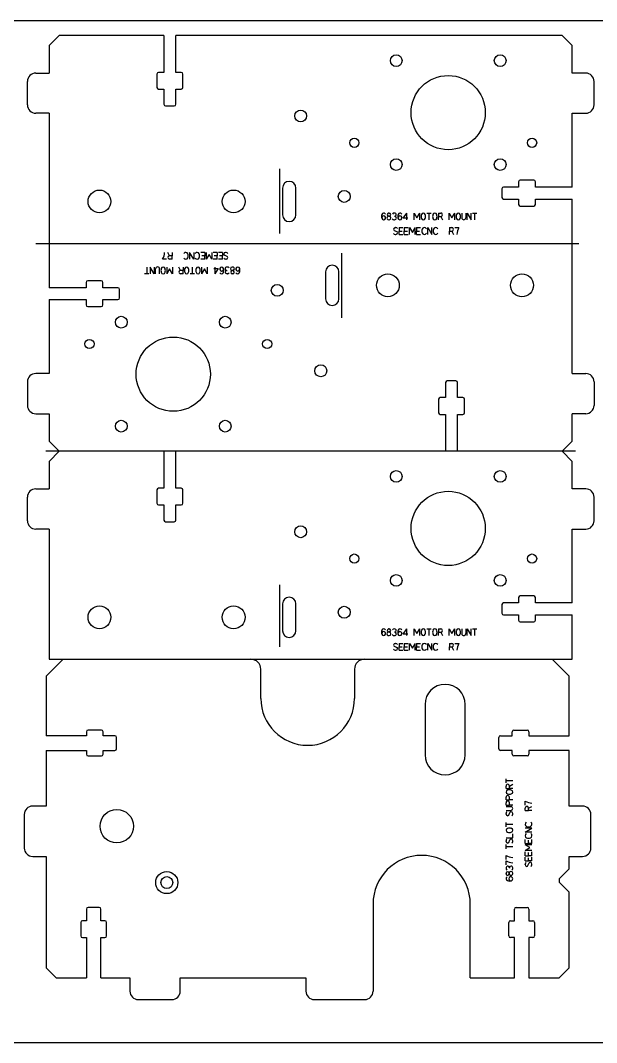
# Model space of a CAD drawing. Header units: inches. Extents: x -1316 to -504, y -773 to -468.
# Drawn here: x -1117.1 to -945.3, y -772.8 to -468 of the extents above; entities that cross this region are included whole.
import ezdxf

# ---------------------------------------------------------------- set-up
doc = ezdxf.new("R2010")
doc.units = ezdxf.units.IN
doc.header["$MEASUREMENT"] = 0
doc.linetypes.add('Continuous2', pattern=[0])
for name, color, linetype in [('68364 Motor Mount', 1, 'Continuous'), ('68377 TSlot Support', 1, 'Continuous'), ('STOCK OUTLINE', 1, 'Continuous')]:
    doc.layers.add(name, color=color, linetype=linetype)

msp = doc.modelspace()

# ---------------------------------------------------------------- linework, layer by layer
at = {"color": 5, "linetype": 'Continuous2', "lineweight": -3, "true_color": 0x0000ff}
for p, q in [((-1045.4, -670.17), (-1045.4, -661.47)), ((-1017.46, -661.47), (-1017.46, -670.17))]:
    msp.add_line(p, q, dxfattribs=at)
for centre, radius, start, end in [((-1048.4, -661.47), 3, 360, 90), ((-1014.46, -661.47), 3, 90, 180), ((-1031.43, -670.17), 13.97, 180, 360)]:
    msp.add_arc(centre, radius, start, end, dxfattribs=at)
at = {"layer": '68364 Motor Mount', "color": 1, "linetype": 'Continuous2', "lineweight": -3, "true_color": 0xff0000}
for p, q in [((-1105.51, -472.47), (-1108.51, -475.47)), ((-1108.51, -475.47), (-1108.51, -483.67)), ((-1074.29, -472.47), (-1105.51, -472.47)), ((-1074.29, -472.47), (-1074.29, -483.47)), ((-1070.74, -483.47), (-1070.74, -472.47)), ((-955.51, -472.47), (-1070.74, -472.47)), ((-952.51, -475.47), (-955.51, -472.47)), ((-952.51, -483.67), (-952.51, -475.47)), ((-1112.51, -483.67), (-1108.51, -483.67)), ((-1076.37, -483.97), (-1076.37, -487.97)), ((-1074.29, -483.47), (-1075.87, -483.47)), ((-1069.15, -483.47), (-1070.74, -483.47)), ((-1068.65, -487.97), (-1068.65, -483.97)), ((-948.51, -483.67), (-952.51, -483.67)), ((-1115.01, -493.17), (-1115.01, -486.17)), ((-946.01, -493.17), (-946.01, -486.17)), ((-1075.87, -488.47), (-1074.29, -488.47)), ((-1074.29, -488.47), (-1074.29, -492.97)), ((-1070.74, -488.47), (-1069.15, -488.47)), ((-1070.74, -492.97), (-1070.74, -488.47)), ((-1073.79, -493.47), (-1071.24, -493.47)), ((-1108.51, -495.67), (-1112.51, -495.67)), ((-1108.51, -495.67), (-1108.51, -534.47)), ((-952.51, -495.67), (-948.51, -495.67)), ((-952.51, -517.7), (-952.51, -495.67)), ((-968.51, -517.7), (-973.01, -517.7)), ((-968.51, -516.11), (-968.51, -517.7)), ((-964.01, -515.61), (-968.01, -515.61)), ((-963.51, -517.7), (-963.51, -516.11)), ((-952.51, -517.7), (-963.51, -517.7)), ((-973.51, -518.2), (-973.51, -520.75)), ((-973.01, -521.25), (-968.51, -521.25)), ((-968.51, -521.25), (-968.51, -522.83)), ((-968.01, -523.33), (-964.01, -523.33)), ((-963.51, -522.83), (-963.51, -521.25)), ((-963.51, -521.25), (-952.51, -521.25)), ((-952.51, -534.47), (-952.51, -521.25)), ((-1108.51, -534.47), (-1108.51, -547.7)), ((-952.51, -573.27), (-952.51, -534.47)), ((-1097.51, -547.7), (-1108.51, -547.7)), ((-1097.51, -546.11), (-1097.51, -547.7)), ((-1093.01, -545.61), (-1097.01, -545.61)), ((-1092.51, -547.7), (-1092.51, -546.11)), ((-1088.01, -547.7), (-1092.51, -547.7)), ((-1087.51, -550.75), (-1087.51, -548.2)), ((-1108.51, -551.25), (-1108.51, -573.27)), ((-1108.51, -551.25), (-1097.51, -551.25)), ((-1097.51, -551.25), (-1097.51, -552.83)), ((-1092.51, -552.83), (-1092.51, -551.25)), ((-1092.51, -551.25), (-1088.01, -551.25)), ((-1097.01, -553.33), (-1093.01, -553.33)), ((-1115.01, -575.77), (-1115.01, -582.77)), ((-1108.51, -573.27), (-1112.51, -573.27)), ((-952.51, -573.27), (-948.51, -573.27)), ((-946.01, -575.77), (-946.01, -582.77)), ((-1112.51, -585.27), (-1108.51, -585.27)), ((-1108.51, -585.27), (-1108.51, -593.47)), ((-948.51, -585.27), (-952.51, -585.27)), ((-952.51, -593.47), (-952.51, -585.27)), ((-1108.51, -593.47), (-1105.51, -596.47)), ((-955.51, -596.47), (-952.51, -593.47)), ((-1105.51, -596.47), (-1108.51, -599.47)), ((-952.51, -599.47), (-955.51, -596.47)), ((-1108.51, -599.47), (-1108.51, -607.67)), ((-952.51, -607.67), (-952.51, -599.47)), ((-1112.51, -607.67), (-1108.51, -607.67)), ((-948.51, -607.67), (-952.51, -607.67)), ((-1115.01, -617.17), (-1115.01, -610.17)), ((-946.01, -617.17), (-946.01, -610.17)), ((-1108.51, -619.67), (-1112.51, -619.67)), ((-1108.51, -619.67), (-1108.51, -658.47)), ((-952.51, -619.67), (-948.51, -619.67)), ((-952.51, -641.7), (-952.51, -619.67)), ((-964.01, -639.61), (-968.01, -639.61)), ((-973.51, -642.2), (-973.51, -644.75)), ((-968.51, -641.7), (-973.01, -641.7)), ((-968.51, -640.11), (-968.51, -641.7)), ((-963.51, -641.7), (-963.51, -640.11)), ((-952.51, -641.7), (-963.51, -641.7)), ((-973.01, -645.25), (-968.51, -645.25)), ((-968.51, -645.25), (-968.51, -646.83)), ((-963.51, -646.83), (-963.51, -645.25)), ((-963.51, -645.25), (-952.51, -645.25)), ((-952.51, -658.47), (-952.51, -645.25)), ((-968.01, -647.33), (-964.01, -647.33)), ((-1108.51, -658.47), (-952.51, -658.47))]:
    msp.add_line(p, q, dxfattribs=at)
at = {"layer": '68364 Motor Mount', "color": 3, "linetype": 'Continuous2', "lineweight": -3, "true_color": 0x00ff00}
for p, q in [((-1039.81, -512.24), (-1039.81, -531.56)), ((-1007.24, -525.43), (-1007.11, -525.43)), ((-1007.24, -526.36), (-1007.11, -526.36)), ((-1005.65, -525.43), (-1005.58, -525.43)), ((-1005.43, -526.43), (-1005.57, -526.43)), ((-1002.93, -526.96), (-1001.89, -525.43)), ((-1001.6, -526.96), (-1002.93, -526.96)), ((-1001.89, -527.43), (-1001.89, -525.43)), ((-999.66, -527.43), (-999.66, -525.43)), ((-999.66, -525.43), (-998.82, -526.84)), ((-998.82, -526.84), (-997.97, -525.43)), ((-997.97, -527.43), (-997.97, -525.43)), ((-995.84, -525.43), (-995.2, -525.43)), ((-995.2, -527.43), (-995.2, -525.43)), ((-995.2, -525.43), (-994.56, -525.43)), ((-992.43, -525.43), (-991.7, -525.43)), ((-992.43, -525.43), (-992.43, -526.43)), ((-992.43, -526.43), (-991.7, -526.43)), ((-992.43, -527.43), (-992.43, -526.43)), ((-991.7, -526.43), (-991.2, -527.43)), ((-989.26, -527.43), (-989.26, -525.43)), ((-989.26, -525.43), (-988.42, -526.84)), ((-988.42, -526.84), (-987.57, -525.43)), ((-987.57, -527.43), (-987.57, -525.43)), ((-985.44, -525.43), (-985.44, -526.85)), ((-984.27, -525.43), (-984.27, -526.85)), ((-983.87, -527.43), (-983.87, -525.43)), ((-983.87, -525.43), (-982.65, -527.43)), ((-982.65, -527.43), (-982.65, -525.43)), ((-982.25, -525.43), (-981.61, -525.43)), ((-981.61, -527.43), (-981.61, -525.43)), ((-981.61, -525.43), (-980.97, -525.43)), ((-1007.24, -527.43), (-1007.11, -527.43)), ((-1005.68, -527.43), (-1005.55, -527.43)), ((-1005.26, -529.77), (-1005.09, -529.78)), ((-1004.18, -529.78), (-1003.01, -529.78)), ((-1004.18, -529.78), (-1004.18, -530.78)), ((-1002.61, -529.78), (-1001.44, -529.78)), ((-1002.61, -529.78), (-1002.61, -530.78)), ((-1001.04, -531.78), (-1001.04, -529.78)), ((-1001.04, -529.78), (-1000.19, -531.19)), ((-1000.19, -531.19), (-999.35, -529.78)), ((-999.35, -531.78), (-999.35, -529.78)), ((-998.95, -529.78), (-997.78, -529.78)), ((-998.95, -529.78), (-998.95, -530.78)), ((-995.62, -531.78), (-995.62, -529.78)), ((-995.62, -529.78), (-994.39, -531.78)), ((-994.39, -531.78), (-994.39, -529.78)), ((-989.14, -529.78), (-988.42, -529.78)), ((-989.14, -529.78), (-989.14, -530.78)), ((-987.52, -529.78), (-986.32, -529.78)), ((-1005.58, -530.61), (-1004.79, -530.95)), ((-1005.32, -531.78), (-1005.11, -531.78)), ((-1004.18, -530.78), (-1003.27, -530.78)), ((-1004.18, -531.78), (-1004.18, -530.78)), ((-1004.18, -531.78), (-1003.01, -531.78)), ((-1002.61, -530.78), (-1001.69, -530.78)), ((-1002.61, -531.78), (-1002.61, -530.78)), ((-1002.61, -531.78), (-1001.44, -531.78)), ((-998.95, -530.78), (-998.04, -530.78)), ((-998.95, -531.78), (-998.95, -530.78)), ((-998.95, -531.78), (-997.78, -531.78)), ((-989.14, -530.78), (-988.42, -530.78)), ((-989.14, -531.78), (-989.14, -530.78)), ((-988.42, -530.78), (-987.92, -531.78)), ((-1073.51, -539.17), (-1074.71, -539.17)), ((-1072.61, -538.17), (-1073.11, -537.17)), ((-1071.88, -538.17), (-1072.61, -538.17)), ((-1071.88, -539.17), (-1072.61, -539.17)), ((-1071.88, -537.17), (-1071.88, -538.17)), ((-1071.88, -539.17), (-1071.88, -538.17)), ((-1066.64, -537.17), (-1066.64, -539.17)), ((-1065.41, -539.17), (-1066.64, -537.17)), ((-1065.41, -537.17), (-1065.41, -539.17)), ((-1062.08, -537.17), (-1063.25, -537.17)), ((-1062.08, -539.17), (-1063.25, -539.17)), ((-1062.08, -538.17), (-1062.99, -538.17)), ((-1062.08, -537.17), (-1062.08, -538.17)), ((-1062.08, -539.17), (-1062.08, -538.17)), ((-1061.68, -537.17), (-1061.68, -539.17)), ((-1060.83, -537.76), (-1061.68, -539.17)), ((-1059.99, -539.17), (-1060.83, -537.76)), ((-1059.99, -537.17), (-1059.99, -539.17)), ((-1058.42, -537.17), (-1059.59, -537.17)), ((-1058.42, -539.17), (-1059.59, -539.17)), ((-1058.42, -538.17), (-1059.33, -538.17)), ((-1058.42, -537.17), (-1058.42, -538.17)), ((-1058.42, -539.17), (-1058.42, -538.17)), ((-1056.84, -537.17), (-1058.02, -537.17)), ((-1056.84, -539.17), (-1058.02, -539.17)), ((-1056.84, -538.17), (-1057.76, -538.17)), ((-1056.84, -537.17), (-1056.84, -538.17)), ((-1056.84, -539.17), (-1056.84, -538.17)), ((-1055.45, -538.34), (-1056.24, -538)), ((-1055.77, -539.17), (-1055.93, -539.17)), ((-1055.71, -537.17), (-1055.91, -537.17)), ((-1021.22, -556.71), (-1021.22, -537.38)), ((-1079.42, -541.52), (-1079.42, -543.52)), ((-1078.38, -541.52), (-1078.38, -543.52)), ((-1077.16, -543.52), (-1078.38, -541.52)), ((-1077.16, -541.52), (-1077.16, -543.52)), ((-1076.76, -543.52), (-1076.76, -542.09)), ((-1075.58, -543.52), (-1075.58, -542.09)), ((-1073.45, -541.52), (-1073.45, -543.52)), ((-1072.61, -542.1), (-1073.45, -543.52)), ((-1071.77, -543.52), (-1072.61, -542.1)), ((-1071.77, -541.52), (-1071.77, -543.52)), ((-1069.32, -542.52), (-1069.82, -541.52)), ((-1068.6, -542.52), (-1069.32, -542.52)), ((-1068.6, -541.52), (-1068.6, -542.52)), ((-1068.6, -543.52), (-1068.6, -542.52)), ((-1065.83, -541.52), (-1065.83, -543.52)), ((-1063.06, -541.52), (-1063.06, -543.52)), ((-1062.21, -542.1), (-1063.06, -543.52)), ((-1061.37, -543.52), (-1062.21, -542.1)), ((-1061.37, -541.52), (-1061.37, -543.52)), ((-1059.43, -541.99), (-1058.1, -541.99)), ((-1059.13, -541.52), (-1059.13, -543.52)), ((-1058.1, -541.99), (-1059.13, -543.52)), ((-1055.6, -542.52), (-1055.46, -542.52)), ((-1055.35, -541.52), (-1055.48, -541.52)), ((-1053.79, -541.52), (-1053.92, -541.52)), ((-1079.42, -543.52), (-1080.06, -543.52)), ((-1078.78, -543.52), (-1079.42, -543.52)), ((-1068.6, -543.52), (-1069.32, -543.52)), ((-1065.83, -543.52), (-1066.47, -543.52)), ((-1065.19, -543.52), (-1065.83, -543.52)), ((-1055.38, -543.52), (-1055.45, -543.52)), ((-1053.79, -542.59), (-1053.92, -542.59)), ((-1053.79, -543.52), (-1053.92, -543.52)), ((-1039.81, -636.24), (-1039.81, -654.79)), ((-1007.24, -649.43), (-1007.11, -649.43)), ((-1007.24, -650.36), (-1007.11, -650.36)), ((-1007.24, -651.43), (-1007.11, -651.43)), ((-1005.68, -651.43), (-1005.55, -651.43)), ((-1005.65, -649.43), (-1005.58, -649.43)), ((-1005.43, -650.43), (-1005.57, -650.43)), ((-1002.93, -650.96), (-1001.89, -649.43)), ((-1001.6, -650.96), (-1002.93, -650.96)), ((-1001.89, -651.43), (-1001.89, -649.43)), ((-999.66, -651.43), (-999.66, -649.43)), ((-999.66, -649.43), (-998.82, -650.84)), ((-998.82, -650.84), (-997.97, -649.43)), ((-997.97, -651.43), (-997.97, -649.43)), ((-995.84, -649.43), (-995.2, -649.43)), ((-995.2, -651.43), (-995.2, -649.43)), ((-995.2, -649.43), (-994.56, -649.43)), ((-992.43, -649.43), (-991.7, -649.43)), ((-992.43, -649.43), (-992.43, -650.43)), ((-992.43, -650.43), (-991.7, -650.43)), ((-992.43, -651.43), (-992.43, -650.43)), ((-991.7, -650.43), (-991.2, -651.43)), ((-989.26, -651.43), (-989.26, -649.43)), ((-989.26, -649.43), (-988.42, -650.84)), ((-988.42, -650.84), (-987.57, -649.43)), ((-987.57, -651.43), (-987.57, -649.43)), ((-985.44, -649.43), (-985.44, -650.85)), ((-984.27, -649.43), (-984.27, -650.85)), ((-983.87, -651.43), (-983.87, -649.43)), ((-983.87, -649.43), (-982.65, -651.43)), ((-982.65, -651.43), (-982.65, -649.43)), ((-982.25, -649.43), (-981.61, -649.43)), ((-981.61, -651.43), (-981.61, -649.43)), ((-981.61, -649.43), (-980.97, -649.43)), ((-1005.58, -654.61), (-1004.79, -654.95)), ((-1005.26, -653.77), (-1005.09, -653.78)), ((-1004.18, -653.78), (-1003.01, -653.78)), ((-1004.18, -653.78), (-1004.18, -654.78)), ((-1004.18, -654.78), (-1003.27, -654.78)), ((-1004.18, -655.78), (-1004.18, -654.78)), ((-1002.61, -653.78), (-1001.44, -653.78)), ((-1002.61, -653.78), (-1002.61, -654.78)), ((-1002.61, -654.78), (-1001.69, -654.78)), ((-1002.61, -655.78), (-1002.61, -654.78)), ((-1001.04, -655.78), (-1001.04, -653.78)), ((-1001.04, -653.78), (-1000.19, -655.19)), ((-1000.19, -655.19), (-999.35, -653.78)), ((-999.35, -655.78), (-999.35, -653.78)), ((-998.95, -653.78), (-997.78, -653.78)), ((-998.95, -653.78), (-998.95, -654.78)), ((-998.95, -654.78), (-998.04, -654.78)), ((-998.95, -655.78), (-998.95, -654.78)), ((-995.62, -655.78), (-995.62, -653.78)), ((-995.62, -653.78), (-994.39, -655.78)), ((-994.39, -655.78), (-994.39, -653.78)), ((-989.14, -653.78), (-988.42, -653.78)), ((-989.14, -653.78), (-989.14, -654.78)), ((-989.14, -654.78), (-988.42, -654.78)), ((-989.14, -655.78), (-989.14, -654.78)), ((-988.42, -654.78), (-987.92, -655.78)), ((-987.52, -653.78), (-986.32, -653.78)), ((-1005.32, -655.78), (-1005.11, -655.78)), ((-1004.18, -655.78), (-1003.01, -655.78)), ((-1002.61, -655.78), (-1001.44, -655.78)), ((-998.95, -655.78), (-997.78, -655.78))]:
    msp.add_line(p, q, dxfattribs=at)
at = {"layer": '68364 Motor Mount', "color": 5, "linetype": 'Continuous2', "lineweight": -3, "true_color": 0x0000ff}
for p, q in [((-1038.92, -517.97), (-1038.92, -525.97)), ((-1034.92, -525.97), (-1034.92, -517.97)), ((-1112.51, -534.47), (-950.53, -534.47)), ((-1026.11, -542.97), (-1026.11, -550.97)), ((-1022.11, -550.97), (-1022.11, -542.97)), ((-990.29, -575.97), (-990.29, -580.47)), ((-987.24, -575.47), (-989.79, -575.47)), ((-986.74, -580.47), (-986.74, -575.97)), ((-992.37, -580.97), (-992.37, -584.97)), ((-990.29, -580.47), (-991.87, -580.47)), ((-985.15, -580.47), (-986.74, -580.47)), ((-984.65, -584.97), (-984.65, -580.97)), ((-991.87, -585.47), (-990.29, -585.47)), ((-990.29, -585.47), (-990.29, -596.47)), ((-986.74, -596.47), (-986.74, -585.47)), ((-986.74, -585.47), (-985.15, -585.47)), ((-951.51, -596.47), (-1109.51, -596.47)), ((-1074.29, -596.47), (-1074.29, -607.47)), ((-1070.74, -607.47), (-1070.74, -596.47)), ((-1076.37, -607.97), (-1076.37, -611.97)), ((-1074.29, -607.47), (-1075.87, -607.47)), ((-1069.15, -607.47), (-1070.74, -607.47)), ((-1068.65, -611.97), (-1068.65, -607.97)), ((-1075.87, -612.47), (-1074.29, -612.47)), ((-1074.29, -612.47), (-1074.29, -616.97)), ((-1070.74, -612.47), (-1069.15, -612.47)), ((-1070.74, -616.97), (-1070.74, -612.47)), ((-1073.79, -617.47), (-1071.24, -617.47)), ((-1038.92, -641.97), (-1038.92, -649.97)), ((-1034.92, -649.97), (-1034.92, -641.97))]:
    msp.add_line(p, q, dxfattribs=at)
for centre, radius in [((-1005.01, -479.97), 1.75), ((-974.01, -479.97), 1.75), ((-989.51, -495.47), 11.07), ((-1033.51, -496.47), 1.77), ((-1017.51, -504.47), 1.38), ((-964.51, -504.47), 1.38), ((-1005.01, -510.97), 1.75), ((-974.01, -510.97), 1.75), ((-1093.51, -521.97), 3.4), ((-1053.51, -521.97), 3.4), ((-1020.51, -520.47), 1.77), ((-1007.51, -546.97), 3.4), ((-967.51, -546.97), 3.4), ((-1040.51, -548.47), 1.77), ((-1087.01, -557.97), 1.75), ((-1056.01, -557.97), 1.75), ((-1096.51, -564.47), 1.38), ((-1071.51, -573.47), 11.08), ((-1043.51, -564.47), 1.38), ((-1027.51, -572.47), 1.78), ((-1087.01, -588.97), 1.75), ((-1056.01, -588.97), 1.75), ((-1005.01, -603.97), 1.75), ((-974.01, -603.97), 1.75), ((-989.51, -619.47), 11.07), ((-1033.51, -620.47), 1.77), ((-1017.51, -628.47), 1.38), ((-964.51, -628.47), 1.38), ((-1005.01, -634.97), 1.75), ((-974.01, -634.97), 1.75), ((-1093.51, -645.97), 3.4), ((-1053.51, -645.97), 3.4), ((-1020.51, -644.47), 1.77)]:
    msp.add_circle(centre, radius, dxfattribs=at)
at = {"layer": '68364 Motor Mount', "color": 1, "linetype": 'Continuous2', "lineweight": -3, "true_color": 0xff0000}
for centre, radius, start, end in [((-1112.51, -486.17), 2.5, 90, 180), ((-1075.87, -483.97), 0.5, 90, 180), ((-1069.15, -483.97), 0.5, 0, 90), ((-948.51, -486.17), 2.5, 0, 90), ((-1075.87, -487.97), 0.5, 180, 270), ((-1069.15, -487.97), 0.5, 270, 0), ((-1112.51, -493.17), 2.5, 180, 270), ((-1073.79, -492.97), 0.5, 180, 270), ((-1071.24, -492.97), 0.5, 270, 0), ((-948.51, -493.17), 2.5, 270, 0), ((-973.01, -518.2), 0.5, 90, 180), ((-968.01, -516.11), 0.5, 90, 180), ((-964.01, -516.11), 0.5, 0, 90), ((-973.01, -520.75), 0.5, 180, 270), ((-968.01, -522.83), 0.5, 180, 270), ((-964.01, -522.83), 0.5, 270, 0), ((-1097.01, -546.11), 0.5, 90, 180), ((-1093.01, -546.11), 0.5, 360, 90), ((-1088.01, -548.2), 0.5, 360, 90), ((-1088.01, -550.75), 0.5, 270, 0), ((-1097.01, -552.83), 0.5, 180, 270), ((-1093.01, -552.83), 0.5, 270, 0), ((-1112.51, -575.77), 2.5, 90, 180), ((-948.51, -575.77), 2.5, 0, 90), ((-1112.51, -582.77), 2.5, 180, 270), ((-948.51, -582.77), 2.5, 270, 0), ((-1112.51, -610.17), 2.5, 90, 180), ((-948.51, -610.17), 2.5, 0, 90), ((-1112.51, -617.17), 2.5, 180, 270), ((-948.51, -617.17), 2.5, 270, 0), ((-968.01, -640.11), 0.5, 90, 180), ((-964.01, -640.11), 0.5, 0, 90), ((-973.01, -642.2), 0.5, 90, 180), ((-973.01, -644.75), 0.5, 180, 270), ((-968.01, -646.83), 0.5, 180, 270), ((-964.01, -646.83), 0.5, 270, 0)]:
    msp.add_arc(centre, radius, start, end, dxfattribs=at)
at = {"layer": '68364 Motor Mount', "color": 5, "linetype": 'Continuous2', "lineweight": -3, "true_color": 0x0000ff}
for centre, radius, start, end in [((-1036.92, -517.97), 2, 0, 180), ((-1036.92, -525.97), 2, 180, 0), ((-1024.11, -542.97), 2, 0, 180), ((-1024.11, -550.97), 2, 180, 360), ((-989.79, -575.97), 0.5, 90, 180), ((-987.24, -575.97), 0.5, 360, 90), ((-991.87, -580.97), 0.5, 90, 180), ((-985.15, -580.97), 0.5, 360, 90), ((-991.87, -584.97), 0.5, 180, 270), ((-985.15, -584.97), 0.5, 270, 0), ((-1075.87, -607.97), 0.5, 90, 180), ((-1069.15, -607.97), 0.5, 0, 90), ((-1075.87, -611.97), 0.5, 180, 270), ((-1069.15, -611.97), 0.5, 270, 0), ((-1073.79, -616.97), 0.5, 180, 270), ((-1071.24, -616.97), 0.5, 270, 0), ((-1036.92, -641.97), 2, 0, 180), ((-1036.92, -649.97), 2, 180, 0)]:
    msp.add_arc(centre, radius, start, end, dxfattribs=at)
at = {"layer": '68364 Motor Mount', "color": 3, "linetype": 'Continuous2', "lineweight": -3, "true_color": 0x00ff00}
for centre, radius, start, end in [((-1007.64, -526.46), 1.78, 159.2941, 196.7059), ((-1008.77, -526.83), 0.594, 342.2661, 193.7339), ((-1008.77, -526.83), 0.595, 193.902, 342.098), ((-1008.74, -526.02), 0.595, 29.3075, 162.098), ((-1007.24, -526.89), 0.536, 90, 214.6857), ((-1007.24, -525.89), 0.464, 117.5491, 270), ((-1007.24, -526.89), 0.536, 214.6857, 270), ((-1007.24, -525.89), 0.464, 90, 117.5491), ((-1007.11, -525.89), 0.464, 0, 90), ((-1007.11, -525.89), 0.464, 270, 0), ((-1007.11, -526.89), 0.536, 0, 90), ((-1007.11, -526.89), 0.536, 270, 0), ((-1005.68, -526.85), 0.577, 210.2932, 270.0001), ((-1005.65, -526), 0.577, 89.9999, 149.7068), ((-1005.58, -526.06), 0.631, 48.8141, 89.9999), ((-1005.55, -526.8), 0.631, 270.0001, 311.1859), ((-1005.51, -525.93), 0.504, 279.0881, 0), ((-1005.48, -526.93), 0.504, 0, 84.185), ((-1005.46, -525.93), 0.457, 0, 48.8141), ((-1005.43, -526.93), 0.457, 311.1859, 0), ((-1002.79, -526.46), 1.78, 159.2941, 196.7059), ((-1003.92, -526.83), 0.594, 342.2661, 193.7339), ((-1003.92, -526.83), 0.595, 193.902, 342.098), ((-1003.9, -526.02), 0.595, 29.3075, 162.098), ((-995.79, -526.43), 1.78, 161.2941, 198.7059), ((-996.91, -526.02), 0.595, 15.902, 164.098), ((-996.91, -526.84), 0.595, 195.902, 344.098), ((-998.02, -526.43), 1.78, 341.2941, 18.7059), ((-992.38, -526.43), 1.78, 161.2941, 198.7059), ((-993.5, -526.02), 0.595, 15.902, 164.098), ((-993.5, -526.84), 0.595, 195.902, 344.098), ((-994.61, -526.43), 1.78, 341.2941, 18.7059), ((-991.7, -525.93), 0.5, 269.9912, 90), ((-985.39, -526.43), 1.78, 161.2941, 198.7059), ((-986.51, -526.02), 0.595, 15.902, 164.098), ((-986.51, -526.84), 0.595, 195.902, 344.098), ((-987.62, -526.43), 1.78, 341.2941, 18.7059), ((-984.86, -526.85), 0.586, 180, 0), ((-1005.26, -530.3), 0.526, 89.2985, 177.3507), ((-1005.36, -530.24), 0.43, 185.1823, 239.3448), ((-1005.1, -530.35), 0.577, 30.522, 89.2985), ((-995.6, -530.78), 1.78, 161.2941, 198.7059), ((-996.61, -530.51), 0.735, 35.68, 155.6132), ((-992.21, -530.78), 1.78, 161.2941, 198.7059), ((-993.23, -530.51), 0.735, 35.68, 155.6132), ((-988.42, -530.28), 0.5, 269.9912, 90), ((-983.28, -531.78), 3.63, 146.6069, 179.9947), ((-1005.31, -531.2), 0.577, 210.522, 269.4411), ((-1005.11, -531.25), 0.526, 269.4411, 357.3507), ((-1005.01, -531.31), 0.43, 5.1822, 59.3448), ((-996.61, -531.04), 0.735, 204.3868, 324.32), ((-993.23, -531.04), 0.735, 204.3868, 324.32), ((-1077.74, -537.17), 3.63, 326.6069, 359.9947), ((-1072.61, -538.67), 0.5, 89.9912, 270), ((-1067.8, -537.9), 0.735, 24.3868, 144.32), ((-1067.8, -538.44), 0.735, 215.68, 335.6132), ((-1068.82, -538.17), 1.78, 341.2941, 18.7059), ((-1064.41, -537.9), 0.735, 24.3868, 144.32), ((-1064.41, -538.44), 0.735, 215.68, 335.6132), ((-1065.43, -538.17), 1.78, 341.2941, 18.7059), ((-1055.92, -537.69), 0.526, 89.4411, 177.3507), ((-1056.02, -537.63), 0.43, 185.1822, 239.3448), ((-1055.93, -538.59), 0.577, 210.522, 269.2985), ((-1055.77, -538.65), 0.526, 269.2985, 357.3507), ((-1055.72, -537.75), 0.577, 30.522, 89.4411), ((-1055.67, -538.71), 0.43, 5.1823, 59.3448), ((-1076.17, -542.09), 0.586, 360, 180), ((-1073.4, -542.52), 1.78, 161.2941, 198.7059), ((-1074.52, -542.11), 0.595, 15.902, 164.098), ((-1075.63, -542.52), 1.78, 341.2941, 18.7059), ((-1069.32, -543.02), 0.5, 89.9912, 270), ((-1066.42, -542.52), 1.78, 161.2941, 198.7059), ((-1067.53, -542.11), 0.595, 15.902, 164.098), ((-1068.65, -542.52), 1.78, 341.2941, 18.7059), ((-1063.01, -542.52), 1.78, 161.2941, 198.7059), ((-1064.12, -542.11), 0.595, 15.902, 164.098), ((-1065.24, -542.52), 1.78, 341.2941, 18.7059), ((-1057.1, -542.11), 0.594, 162.2661, 13.7339), ((-1057.1, -542.11), 0.595, 13.902, 162.098), ((-1058.23, -542.48), 1.78, 339.2941, 16.7059), ((-1055.59, -542.02), 0.457, 131.1859, 180), ((-1055.55, -542.02), 0.504, 180, 264.185), ((-1055.52, -543.02), 0.504, 99.0881, 180), ((-1055.48, -542.15), 0.631, 90.0001, 131.1859), ((-1055.35, -542.09), 0.577, 30.2932, 90.0001), ((-1053.92, -542.05), 0.536, 90, 180), ((-1053.92, -542.05), 0.536, 180, 270), ((-1053.79, -542.05), 0.536, 34.6857, 90), ((-1053.79, -542.05), 0.536, 270, 34.6857), ((-1052.26, -542.11), 0.594, 162.2661, 13.7339), ((-1052.26, -542.11), 0.595, 13.902, 162.098), ((-1053.39, -542.48), 1.78, 339.2941, 16.7059), ((-1074.52, -542.93), 0.595, 195.902, 344.098), ((-1067.53, -542.93), 0.595, 195.902, 344.098), ((-1064.12, -542.93), 0.595, 195.902, 344.098), ((-1057.13, -542.93), 0.595, 209.3075, 342.098), ((-1055.57, -543.02), 0.457, 180, 228.8141), ((-1055.45, -542.89), 0.631, 228.8141, 269.9999), ((-1055.38, -542.94), 0.577, 269.9999, 329.7068), ((-1053.92, -543.05), 0.464, 90, 180), ((-1053.92, -543.05), 0.464, 180, 270), ((-1053.79, -543.05), 0.464, 297.5491, 90), ((-1053.79, -543.05), 0.464, 270, 297.5491), ((-1052.29, -542.93), 0.595, 209.3075, 342.098), ((-1007.64, -650.46), 1.78, 159.2941, 196.7059), ((-1008.77, -650.83), 0.594, 342.2661, 193.7339), ((-1008.77, -650.83), 0.595, 193.902, 342.098), ((-1008.74, -650.02), 0.595, 29.3075, 162.098), ((-1007.24, -650.89), 0.536, 90, 214.6857), ((-1007.24, -649.89), 0.464, 117.5491, 270), ((-1007.24, -650.89), 0.536, 214.6857, 270), ((-1007.24, -649.89), 0.464, 90, 117.5491), ((-1007.11, -649.89), 0.464, 0, 90), ((-1007.11, -649.89), 0.464, 270, 0), ((-1007.11, -650.89), 0.536, 0, 90), ((-1007.11, -650.89), 0.536, 270, 0), ((-1005.68, -650.85), 0.577, 210.2932, 270.0001), ((-1005.65, -650), 0.577, 89.9999, 149.7068), ((-1005.58, -650.06), 0.631, 48.8141, 89.9999), ((-1005.55, -650.8), 0.631, 270.0001, 311.1859), ((-1005.51, -649.93), 0.504, 279.0881, 0), ((-1005.48, -650.93), 0.504, 0, 84.185), ((-1005.46, -649.93), 0.457, 0, 48.8141), ((-1005.43, -650.93), 0.457, 311.1859, 0), ((-1002.79, -650.46), 1.78, 159.2941, 196.7059), ((-1003.92, -650.83), 0.594, 342.2661, 193.7339), ((-1003.92, -650.83), 0.595, 193.902, 342.098), ((-1003.9, -650.02), 0.595, 29.3075, 162.098), ((-995.79, -650.43), 1.78, 161.2941, 198.7059), ((-996.91, -650.02), 0.595, 15.902, 164.098), ((-996.91, -650.84), 0.595, 195.902, 344.098), ((-998.02, -650.43), 1.78, 341.2941, 18.7059), ((-992.38, -650.43), 1.78, 161.2941, 198.7059), ((-993.5, -650.02), 0.595, 15.902, 164.098), ((-993.5, -650.84), 0.595, 195.902, 344.098), ((-994.61, -650.43), 1.78, 341.2941, 18.7059), ((-991.7, -649.93), 0.5, 269.9912, 90), ((-985.39, -650.43), 1.78, 161.2941, 198.7059), ((-986.51, -650.02), 0.595, 15.902, 164.098), ((-986.51, -650.84), 0.595, 195.902, 344.098), ((-987.62, -650.43), 1.78, 341.2941, 18.7059), ((-984.86, -650.85), 0.586, 180, 0), ((-1005.26, -654.3), 0.526, 89.2985, 177.3507), ((-1005.36, -654.24), 0.43, 185.1823, 239.3448), ((-1005.11, -655.25), 0.526, 269.4411, 357.3507), ((-1005.1, -654.35), 0.577, 30.522, 89.2985), ((-1005.01, -655.31), 0.43, 5.1822, 59.3448), ((-995.6, -654.78), 1.78, 161.2941, 198.7059), ((-996.61, -654.51), 0.735, 35.68, 155.6132), ((-992.21, -654.78), 1.78, 161.2941, 198.7059), ((-993.23, -654.51), 0.735, 35.68, 155.6132), ((-988.42, -654.28), 0.5, 269.9912, 90), ((-983.28, -655.78), 3.63, 146.6069, 179.9947), ((-1005.31, -655.2), 0.577, 210.522, 269.4411), ((-996.61, -655.04), 0.735, 204.3868, 324.32), ((-993.23, -655.04), 0.735, 204.3868, 324.32)]:
    msp.add_arc(centre, radius, start, end, dxfattribs=at)
at = {"layer": '68377 TSlot Support', "color": 1, "linetype": 'Continuous2', "lineweight": -3, "true_color": 0xff0000}
for p, q in [((-1104.35, -658.47), (-1109.43, -663.55)), ((-953.43, -663.55), (-958.51, -658.47)), ((-1109.43, -663.55), (-1109.43, -681.29)), ((-953.43, -681.29), (-953.43, -663.55)), ((-1092.93, -679.61), (-1096.93, -679.61)), ((-969.93, -679.61), (-965.93, -679.61)), ((-1097.43, -681.29), (-1109.43, -681.29)), ((-1097.43, -680.11), (-1097.43, -681.29)), ((-1092.43, -681.29), (-1092.43, -680.11)), ((-1088.93, -681.29), (-1092.43, -681.29)), ((-1088.43, -685.15), (-1088.43, -681.79)), ((-974.43, -685.15), (-974.43, -681.79)), ((-973.93, -681.29), (-970.43, -681.29)), ((-970.43, -681.29), (-970.43, -680.11)), ((-965.43, -680.11), (-965.43, -681.29)), ((-965.43, -681.29), (-953.43, -681.29)), ((-1109.43, -685.65), (-1109.43, -702.27)), ((-1109.43, -685.65), (-1097.43, -685.65)), ((-1097.43, -685.65), (-1097.43, -686.83)), ((-1092.43, -686.83), (-1092.43, -685.65)), ((-1092.43, -685.65), (-1088.93, -685.65)), ((-970.43, -685.65), (-973.93, -685.65)), ((-970.43, -686.83), (-970.43, -685.65)), ((-965.43, -685.65), (-965.43, -686.83)), ((-953.43, -685.65), (-965.43, -685.65)), ((-953.43, -702.27), (-953.43, -685.65)), ((-1096.93, -687.33), (-1092.93, -687.33)), ((-965.93, -687.33), (-969.93, -687.33)), ((-1109.43, -702.27), (-1113.43, -702.27)), ((-949.43, -702.27), (-953.43, -702.27)), ((-1115.93, -704.77), (-1115.93, -714.77)), ((-946.93, -714.77), (-946.93, -704.77)), ((-1113.43, -717.27), (-1109.43, -717.27)), ((-1109.43, -717.27), (-1109.43, -750.47)), ((-953.43, -720.95), (-953.43, -717.27)), ((-953.43, -717.27), (-949.43, -717.27)), ((-953.43, -720.95), (-956.43, -723.95)), ((-956.43, -723.95), (-956.43, -724.95)), ((-956.43, -724.95), (-953.43, -727.95)), ((-953.43, -750.47), (-953.43, -727.95)), ((-1011.93, -731.47), (-1011.93, -757.47)), ((-982.93, -753.47), (-982.93, -731.47)), ((-1097.43, -732.97), (-1097.43, -736.47)), ((-1093.58, -732.47), (-1096.93, -732.47)), ((-1093.08, -736.47), (-1093.08, -732.97)), ((-969.79, -736.47), (-969.79, -732.97)), ((-969.29, -732.47), (-965.93, -732.47)), ((-965.43, -732.97), (-965.43, -736.47)), ((-1099.11, -736.97), (-1099.11, -740.97)), ((-1097.43, -736.47), (-1098.61, -736.47)), ((-1091.89, -736.47), (-1093.08, -736.47)), ((-1091.39, -740.97), (-1091.39, -736.97)), ((-971.47, -740.97), (-971.47, -736.97)), ((-970.97, -736.47), (-969.79, -736.47)), ((-965.43, -736.47), (-964.25, -736.47)), ((-963.75, -736.97), (-963.75, -740.97)), ((-1098.61, -741.47), (-1097.43, -741.47)), ((-1097.43, -741.47), (-1097.43, -753.47)), ((-1093.08, -753.47), (-1093.08, -741.47)), ((-1093.08, -741.47), (-1091.89, -741.47)), ((-969.79, -741.47), (-970.97, -741.47)), ((-969.79, -753.47), (-969.79, -741.47)), ((-965.43, -741.47), (-965.43, -753.47)), ((-964.25, -741.47), (-965.43, -741.47)), ((-1109.43, -750.47), (-1106.43, -753.47)), ((-956.43, -753.47), (-953.43, -750.47)), ((-1106.43, -753.47), (-1097.43, -753.47)), ((-1093.08, -753.47), (-1084.43, -753.47)), ((-1084.43, -753.47), (-1084.43, -757.47)), ((-1069.43, -753.47), (-1031.93, -753.47)), ((-1069.43, -757.47), (-1069.43, -753.47)), ((-1031.93, -753.47), (-1031.93, -757.47)), ((-982.93, -753.47), (-969.79, -753.47)), ((-965.43, -753.47), (-956.43, -753.47)), ((-1081.93, -759.97), (-1071.93, -759.97)), ((-1029.43, -759.97), (-1014.43, -759.97))]:
    msp.add_line(p, q, dxfattribs=at)
at = {"layer": '68377 TSlot Support', "color": 5, "linetype": 'Continuous2', "lineweight": -3, "true_color": 0x0000ff}
for p, q in [((-996.43, -671.97), (-996.43, -686.97)), ((-984.43, -686.97), (-984.43, -671.97))]:
    msp.add_line(p, q, dxfattribs=at)
at = {"layer": '68377 TSlot Support', "color": 3, "linetype": 'Continuous2', "lineweight": -3, "true_color": 0x00ff00}
for p, q in [((-972.27, -694.74), (-972.27, -694.1)), ((-972.27, -695.38), (-972.27, -694.74)), ((-970.27, -694.74), (-972.27, -694.74)), ((-972.27, -697.01), (-972.27, -696.28)), ((-972.27, -697.01), (-971.27, -697.01)), ((-971.27, -696.28), (-970.27, -695.78)), ((-971.27, -697.01), (-971.27, -696.28)), ((-970.27, -697.01), (-971.27, -697.01)), ((-972.27, -700.36), (-972.27, -699.64)), ((-972.27, -700.36), (-971.27, -700.36)), ((-971.27, -700.36), (-971.27, -699.64)), ((-970.27, -700.36), (-971.27, -700.36)), ((-966.56, -701.96), (-966.56, -700.76)), ((-972.27, -701.99), (-972.27, -701.26)), ((-972.27, -701.99), (-971.27, -701.99)), ((-972.27, -702.39), (-970.84, -702.39)), ((-972.27, -703.56), (-970.84, -703.56)), ((-971.27, -701.99), (-971.27, -701.26)), ((-970.27, -701.99), (-971.27, -701.99)), ((-966.56, -703.59), (-966.56, -702.86)), ((-966.56, -703.59), (-965.56, -703.59)), ((-965.56, -702.86), (-964.56, -702.36)), ((-965.56, -703.59), (-965.56, -702.86)), ((-964.56, -703.59), (-965.56, -703.59)), ((-972.27, -704.63), (-972.27, -704.47)), ((-972.27, -707.77), (-972.27, -707.13)), ((-971.44, -704.96), (-971.1, -704.17)), ((-970.27, -704.7), (-970.27, -704.49)), ((-972.27, -708.41), (-972.27, -707.77)), ((-970.27, -707.77), (-972.27, -707.77)), ((-964.56, -708.84), (-966.56, -708.84)), ((-966.56, -710.06), (-964.56, -708.84)), ((-964.56, -710.06), (-966.56, -710.06)), ((-972.27, -711.71), (-970.27, -711.71)), ((-972.27, -712.79), (-972.27, -712.62)), ((-971.44, -713.11), (-971.1, -712.32)), ((-970.27, -711.71), (-970.27, -710.54)), ((-970.27, -712.85), (-970.27, -712.64)), ((-966.56, -713.4), (-966.56, -712.22)), ((-965.56, -713.4), (-965.56, -712.48)), ((-964.56, -713.4), (-964.56, -712.22)), ((-972.27, -714.38), (-972.27, -713.74)), ((-972.27, -715.02), (-972.27, -714.38)), ((-970.27, -714.38), (-972.27, -714.38)), ((-966.56, -713.4), (-965.56, -713.4)), ((-964.56, -713.8), (-966.56, -713.8)), ((-965.14, -714.64), (-966.56, -713.8)), ((-966.56, -715.48), (-965.14, -714.64)), ((-964.56, -715.48), (-966.56, -715.48)), ((-966.56, -717.06), (-966.56, -715.88)), ((-964.56, -713.4), (-965.56, -713.4)), ((-965.56, -717.06), (-965.56, -716.14)), ((-964.56, -717.06), (-964.56, -715.88)), ((-972.27, -718.16), (-972.27, -716.96)), ((-972.27, -719.76), (-972.27, -718.56)), ((-966.56, -717.06), (-965.56, -717.06)), ((-966.56, -718.63), (-966.56, -717.46)), ((-966.56, -718.63), (-965.56, -718.63)), ((-965.73, -720.03), (-965.39, -719.24)), ((-964.56, -717.06), (-965.56, -717.06)), ((-965.56, -718.63), (-965.56, -717.71)), ((-964.56, -718.63), (-965.56, -718.63)), ((-964.56, -718.63), (-964.56, -717.46)), ((-972.27, -720.83), (-972.27, -720.76)), ((-972.27, -722.42), (-972.27, -722.3)), ((-971.34, -722.42), (-971.34, -722.3)), ((-971.27, -720.61), (-971.27, -720.76)), ((-970.27, -720.86), (-970.27, -720.73)), ((-970.27, -722.42), (-970.27, -722.3)), ((-966.56, -719.7), (-966.56, -719.54)), ((-964.56, -719.76), (-964.56, -719.56))]:
    msp.add_line(p, q, dxfattribs=at)
at = {"layer": '68377 TSlot Support', "color": 5, "linetype": 'Continuous2', "lineweight": -3, "true_color": 0x0000ff}
for centre, radius in [((-1088.35, -708.27), 5), ((-1073.43, -725.07), 1.77)]:
    msp.add_circle(centre, radius, dxfattribs=at)
at = {"layer": '68377 TSlot Support', "color": 3, "linetype": 'Continuous2', "lineweight": -3, "true_color": 0x00ff00}
msp.add_circle((-1073.43, -725.07), 3.3, dxfattribs=at)
at = {"layer": '68377 TSlot Support', "color": 5, "linetype": 'Continuous2', "lineweight": -3, "true_color": 0x0000ff}
for centre, start, end in [((-990.43, -671.97), 0, 180), ((-990.43, -686.97), 180, 0)]:
    msp.add_arc(centre, 6, start, end, dxfattribs=at)
at = {"layer": '68377 TSlot Support', "color": 1, "linetype": 'Continuous2', "lineweight": -3, "true_color": 0xff0000}
for centre, radius, start, end in [((-1096.93, -680.11), 0.5, 90, 180), ((-1092.93, -680.11), 0.5, 0, 90), ((-969.93, -680.11), 0.5, 90, 180), ((-965.93, -680.11), 0.5, 360, 90), ((-1088.93, -681.79), 0.5, 360, 90), ((-973.93, -681.79), 0.5, 90, 180), ((-1088.93, -685.15), 0.5, 270, 360), ((-973.93, -685.15), 0.5, 180, 270), ((-1096.93, -686.83), 0.5, 180, 270), ((-1092.93, -686.83), 0.5, 270, 0), ((-969.93, -686.83), 0.5, 180, 270), ((-965.93, -686.83), 0.5, 270, 0), ((-1113.43, -704.77), 2.5, 90, 180), ((-949.43, -704.77), 2.5, 0, 90), ((-1113.43, -714.77), 2.5, 180, 270), ((-949.43, -714.77), 2.5, 270, 0), ((-997.43, -731.47), 14.5, 0, 180), ((-1096.93, -732.97), 0.5, 90, 180), ((-1093.58, -732.97), 0.5, 0, 90), ((-969.29, -732.97), 0.5, 90, 180), ((-965.93, -732.97), 0.5, 360, 90), ((-1098.61, -736.97), 0.5, 90, 180), ((-1091.89, -736.97), 0.5, 360, 90), ((-970.97, -736.97), 0.5, 90, 180), ((-964.25, -736.97), 0.5, 360, 90), ((-1098.61, -740.97), 0.5, 180, 270), ((-1091.89, -740.97), 0.5, 270, 360), ((-970.97, -740.97), 0.5, 180, 270), ((-964.25, -740.97), 0.5, 270, 0), ((-1081.93, -757.47), 2.5, 180, 270), ((-1071.93, -757.47), 2.5, 270, 360), ((-1029.43, -757.47), 2.5, 180, 270), ((-1014.43, -757.47), 2.5, 270, 0)]:
    msp.add_arc(centre, radius, start, end, dxfattribs=at)
at = {"layer": '68377 TSlot Support', "color": 3, "linetype": 'Continuous2', "lineweight": -3, "true_color": 0x00ff00}
for centre, radius, start, end in [((-971.77, -696.28), 0.5, 359.9912, 180), ((-971.68, -698.07), 0.595, 105.902, 254.098), ((-971.27, -699.19), 1.78, 71.2941, 108.7059), ((-970.86, -698.07), 0.595, 285.902, 74.098), ((-971.77, -699.64), 0.5, 359.9912, 180), ((-971.77, -701.26), 0.5, 359.9912, 180), ((-971.27, -696.96), 1.78, 251.2941, 288.7059), ((-964.56, -697.73), 3.63, 236.6069, 269.9947), ((-971.69, -704.48), 0.577, 120.522, 179.2985), ((-970.73, -704.39), 0.43, 95.1822, 149.3448), ((-970.84, -702.98), 0.586, 270, 90), ((-970.79, -704.49), 0.526, 359.4411, 87.3507), ((-966.06, -702.86), 0.5, 359.9912, 180), ((-971.74, -704.64), 0.526, 179.2985, 267.3507), ((-971.81, -704.74), 0.43, 275.1823, 329.3448), ((-970.85, -704.69), 0.577, 300.522, 359.4411), ((-965.83, -707.67), 0.735, 125.68, 245.6132), ((-965.29, -707.67), 0.735, 294.3868, 54.32), ((-971.68, -709.47), 0.595, 105.902, 254.098), ((-971.27, -710.59), 1.78, 71.2941, 108.7059), ((-971.27, -708.36), 1.78, 251.2941, 288.7059), ((-970.86, -709.47), 0.595, 285.902, 74.098), ((-965.56, -706.66), 1.78, 251.2941, 288.7059), ((-971.69, -712.63), 0.577, 120.522, 179.2985), ((-971.74, -712.79), 0.526, 179.2985, 267.3507), ((-971.81, -712.89), 0.43, 275.1823, 329.3448), ((-970.73, -712.54), 0.43, 95.1822, 149.3448), ((-970.79, -712.64), 0.526, 359.4411, 87.3507), ((-970.85, -712.84), 0.577, 300.522, 359.4411), ((-965.83, -711.06), 0.735, 125.68, 245.6132), ((-965.56, -710.04), 1.78, 251.2941, 288.7059), ((-965.29, -711.06), 0.735, 294.3868, 54.32), ((-970.27, -713.93), 3.63, 236.6069, 269.9947), ((-970.27, -715.53), 3.63, 236.6069, 269.9947), ((-965.98, -719.55), 0.577, 120.522, 179.2985), ((-965.02, -719.46), 0.43, 95.1822, 149.3448), ((-965.08, -719.55), 0.526, 359.4411, 87.3507), ((-971.64, -720.76), 0.631, 138.8141, 179.9999), ((-971.69, -720.83), 0.577, 179.9999, 239.7068), ((-971.8, -722.3), 0.464, 90, 180), ((-971.77, -720.65), 0.457, 90, 138.8141), ((-971.8, -722.3), 0.464, 0, 90), ((-971.77, -720.69), 0.504, 9.0881, 90), ((-970.8, -722.3), 0.536, 90, 180), ((-970.77, -720.66), 0.504, 90, 174.185), ((-970.8, -722.3), 0.536, 360, 90), ((-970.77, -720.62), 0.457, 41.1859, 90), ((-970.85, -720.86), 0.577, 300.2932, 0.0001), ((-970.9, -720.73), 0.631, 0.0001, 41.1859), ((-966.03, -719.71), 0.526, 179.2985, 267.3507), ((-966.1, -719.81), 0.43, 275.1823, 329.3448), ((-965.13, -719.76), 0.577, 300.522, 359.4411), ((-971.8, -722.42), 0.464, 180, 207.5491), ((-971.68, -723.93), 0.595, 119.3075, 252.098), ((-971.8, -722.42), 0.464, 207.5491, 0), ((-971.23, -722.83), 1.78, 249.2941, 286.7059), ((-970.86, -723.96), 0.594, 72.2661, 283.7339), ((-970.8, -722.42), 0.536, 180, 304.6857), ((-970.86, -723.96), 0.595, 283.902, 72.098), ((-970.8, -722.42), 0.536, 304.6857, 360)]:
    msp.add_arc(centre, radius, start, end, dxfattribs=at)
at = {"layer": 'STOCK OUTLINE', "color": 2, "linetype": 'Continuous2', "lineweight": -3, "true_color": 0xffff00}
for p, q in [((-1316.47, -467.99), (-503.67, -467.99)), ((-1316.47, -772.79), (-503.67, -772.79))]:
    msp.add_line(p, q, dxfattribs=at)

doc.saveas('drawing.dxf')
